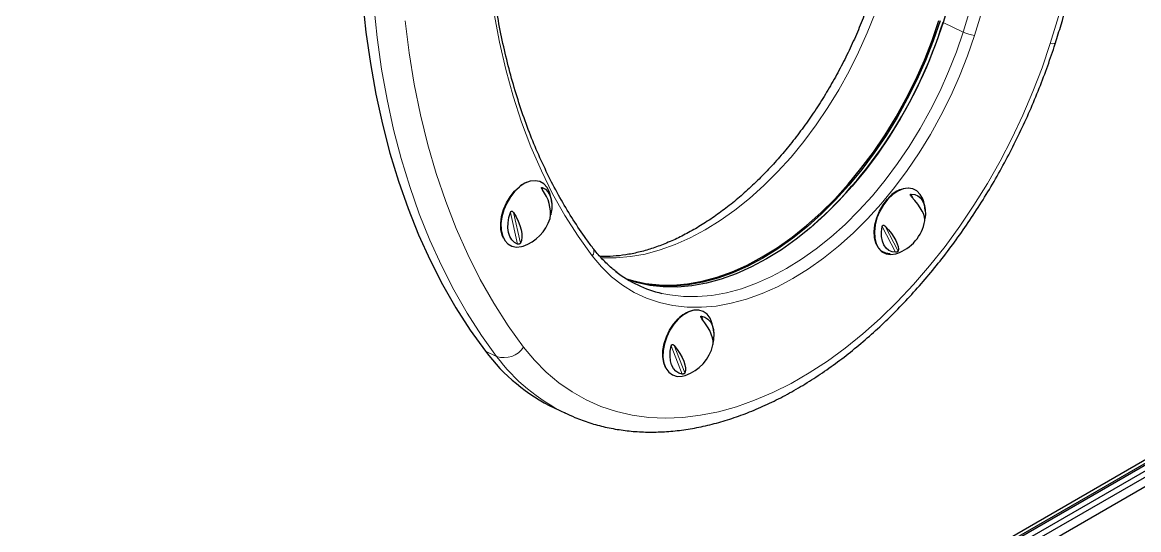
# Model space of a CAD drawing. Header units: millimetres. Extents: x -218071 to -203542, y 15363 to 51382.
# Drawn here: x -216849.2 to -216822.62, y 51013.95 to 51026.04 of the extents above; entities that cross this region are included whole.
import ezdxf

# ---------------------------------------------------------------- set-up
doc = ezdxf.new("R2010")
doc.units = ezdxf.units.MM
doc.header["$LTSCALE"] = 4
doc.layers.add('TPF-EQUIPEMENT', color=7, linetype='Continuous')

msp = doc.modelspace()

# ---------------------------------------------------------------- linework, layer by layer
at = {"layer": 'TPF-EQUIPEMENT', "color": 8, "linetype": 'Continuous', "lineweight": 18}
for p, q in [((-216827.276, 51026.032), (-216827.277, 51026.038)), ((-216826.797, 51025.804), (-216827.276, 51026.032)), ((-216836.819, 51022.101), (-216836.805, 51022.04)), ((-216828.034, 51021.944), (-216827.968, 51021.818)), ((-216837.406, 51020.752), (-216837.576, 51021.509)), ((-216837.503, 51021.504), (-216837.339, 51020.776)), ((-216828.405, 51020.557), (-216828.726, 51021.171)), ((-216828.654, 51021.178), (-216828.344, 51020.587)), ((-216833.025, 51019.035), (-216832.984, 51018.931)), ((-216833.485, 51017.654), (-216833.747, 51018.33)), ((-216833.674, 51018.332), (-216833.422, 51017.682)), ((-216837.904, 51018.074), (-216838.172, 51018.202))]:
    msp.add_line(p, q, dxfattribs=at)
at = {"layer": 'TPF-EQUIPEMENT', "color": 7, "linetype": 'Continuous', "lineweight": 25}
for p, q in [((-216836.535, 51016.849), (-216836.268, 51016.722)), ((-216836.268, 51016.722), (-216836.282, 51016.729)), ((-216867.878, 50989.405), (-216821.394, 51016.233)), ((-216867.872, 50989.326), (-216821.666, 51015.994)), ((-216867.869, 50989.283), (-216821.663, 51015.951)), ((-216867.859, 50989.148), (-216821.49, 51015.91)), ((-216821.235, 51015.911), (-216867.849, 50989.008)), ((-216867.834, 50988.794), (-216821.023, 51015.811))]:
    msp.add_line(p, q, dxfattribs=at)
at = {"layer": 'TPF-EQUIPEMENT', "color": 8, "linetype": 'Continuous', "lineweight": 18, "flags": 128}
for points in [[(-216835.63, 51020.47), (-216835.965, 51020.938), (-216836.279, 51021.432), (-216836.571, 51021.953), (-216836.84, 51022.499), (-216837.087, 51023.068), (-216837.311, 51023.661), (-216837.511, 51024.276), (-216837.687, 51024.911), (-216837.839, 51025.567), (-216837.966, 51026.241), (-216838.069, 51026.933), (-216838.146, 51027.641), (-216838.199, 51028.365), (-216838.226, 51029.102), (-216838.228, 51029.852), (-216838.205, 51030.613), (-216838.157, 51031.384), (-216838.084, 51032.164), (-216837.985, 51032.951), (-216837.862, 51033.743), (-216837.715, 51034.541), (-216837.648, 51034.865)], [(-216828.734, 51026.727), (-216828.896, 51026.254), (-216829.08, 51025.785), (-216829.286, 51025.324), (-216829.511, 51024.872), (-216829.755, 51024.431), (-216830.017, 51024.004), (-216830.296, 51023.593), (-216830.589, 51023.2), (-216830.896, 51022.826), (-216831.216, 51022.474), (-216831.546, 51022.145), (-216831.885, 51021.841), (-216832.231, 51021.563), (-216832.583, 51021.313), (-216832.939, 51021.092), (-216833.297, 51020.901), (-216833.656, 51020.741), (-216834.013, 51020.613), (-216834.367, 51020.516), (-216834.717, 51020.453), (-216835.059, 51020.423), (-216835.394, 51020.426), (-216835.422, 51020.428)], [(-216826.797, 51025.804), (-216826.556, 51026.598)], [(-216826.284, 51026.525), (-216826.527, 51025.724)], [(-216837.904, 51018.074), (-216838.266, 51018.577), (-216838.606, 51019.105), (-216838.924, 51019.66), (-216839.22, 51020.24), (-216839.494, 51020.844), (-216839.745, 51021.472), (-216839.972, 51022.121), (-216840.176, 51022.793), (-216840.356, 51023.485), (-216840.511, 51024.196), (-216840.642, 51024.925), (-216840.748, 51025.672), (-216840.83, 51026.435)], [(-216824.724, 51025.531), (-216824.458, 51026.407)], [(-216840.085, 51026.075), (-216839.988, 51025.309), (-216839.865, 51024.56), (-216839.716, 51023.83), (-216839.541, 51023.12), (-216839.341, 51022.432), (-216839.116, 51021.766), (-216838.866, 51021.123), (-216838.592, 51020.504), (-216838.294, 51019.912), (-216837.972, 51019.345), (-216837.628, 51018.806), (-216837.261, 51018.295)], [(-216826.527, 51025.724), (-216826.694, 51025.237), (-216826.883, 51024.756), (-216827.094, 51024.282), (-216827.326, 51023.817), (-216827.577, 51023.364), (-216827.846, 51022.926), (-216828.132, 51022.503), (-216828.434, 51022.099), (-216828.749, 51021.715), (-216829.078, 51021.353), (-216829.417, 51021.015), (-216829.765, 51020.702), (-216830.121, 51020.417), (-216830.483, 51020.16), (-216830.849, 51019.933), (-216831.217, 51019.737), (-216831.585, 51019.572), (-216831.953, 51019.44), (-216832.317, 51019.341), (-216832.676, 51019.276), (-216833.028, 51019.246), (-216833.372, 51019.249), (-216833.706, 51019.286), (-216834.028, 51019.358), (-216834.336, 51019.463), (-216834.63, 51019.601), (-216834.908, 51019.772), (-216835.168, 51019.974), (-216835.409, 51020.207), (-216835.63, 51020.47)], [(-216833.971, 51019.578), (-216833.782, 51019.541), (-216833.457, 51019.504), (-216833.122, 51019.501), (-216832.78, 51019.531), (-216832.43, 51019.594), (-216832.076, 51019.69), (-216831.719, 51019.819), (-216831.36, 51019.979), (-216831.002, 51020.17), (-216830.646, 51020.391), (-216830.294, 51020.641), (-216829.948, 51020.919), (-216829.609, 51021.223), (-216829.279, 51021.551), (-216828.959, 51021.904), (-216828.652, 51022.277), (-216828.358, 51022.671), (-216828.08, 51023.082), (-216827.818, 51023.509), (-216827.574, 51023.949), (-216827.348, 51024.401), (-216827.143, 51024.863), (-216826.959, 51025.331), (-216826.797, 51025.804)], [(-216837.261, 51018.295), (-216837.002, 51017.983), (-216836.722, 51017.7), (-216836.423, 51017.448), (-216836.105, 51017.228), (-216835.771, 51017.04), (-216835.42, 51016.885), (-216835.054, 51016.763), (-216834.675, 51016.676), (-216834.284, 51016.623), (-216833.882, 51016.605), (-216833.471, 51016.621), (-216833.052, 51016.672), (-216832.626, 51016.757), (-216832.196, 51016.877), (-216831.763, 51017.03), (-216831.328, 51017.216), (-216830.893, 51017.434), (-216830.46, 51017.684), (-216830.03, 51017.965), (-216829.604, 51018.276), (-216829.184, 51018.615), (-216828.772, 51018.982), (-216828.369, 51019.375), (-216827.977, 51019.792), (-216827.596, 51020.233), (-216827.229, 51020.695), (-216826.877, 51021.177), (-216826.54, 51021.677), (-216826.221, 51022.194), (-216825.92, 51022.725), (-216825.638, 51023.269), (-216825.377, 51023.823), (-216825.137, 51024.386), (-216824.919, 51024.956), (-216824.724, 51025.531)], [(-216824.724, 51025.531), (-216824.668, 51025.527), (-216824.628, 51025.53), (-216824.605, 51025.54), (-216824.6, 51025.547)]]:
    msp.add_lwpolyline(points, dxfattribs=at)
at = {"layer": 'TPF-EQUIPEMENT', "color": 7, "linetype": 'Continuous', "lineweight": 25, "flags": 128}
for points in [[(-216827.035, 51026.826), (-216827.276, 51026.032)], [(-216841.098, 51026.562), (-216841.016, 51025.8), (-216840.91, 51025.053), (-216840.779, 51024.323), (-216840.623, 51023.612), (-216840.444, 51022.92), (-216840.24, 51022.249), (-216840.013, 51021.599), (-216839.762, 51020.972), (-216839.488, 51020.367), (-216839.192, 51019.788), (-216838.873, 51019.233), (-216838.533, 51018.704), (-216838.172, 51018.202)], [(-216834.833, 51019.935), (-216834.673, 51019.885), (-216834.359, 51019.816), (-216834.035, 51019.779), (-216833.7, 51019.776), (-216833.357, 51019.806), (-216833.008, 51019.869), (-216832.654, 51019.965), (-216832.296, 51020.094), (-216831.938, 51020.254), (-216831.58, 51020.445), (-216831.224, 51020.666), (-216830.872, 51020.916), (-216830.525, 51021.194), (-216830.186, 51021.498), (-216829.856, 51021.827), (-216829.537, 51022.179), (-216829.23, 51022.552), (-216828.936, 51022.946), (-216828.658, 51023.357), (-216828.396, 51023.784), (-216828.151, 51024.224), (-216827.926, 51024.676), (-216827.721, 51025.138), (-216827.537, 51025.606), (-216827.375, 51026.079)], [(-216827.276, 51026.032), (-216827.438, 51025.559), (-216827.622, 51025.091), (-216827.827, 51024.629), (-216828.053, 51024.177), (-216828.297, 51023.737), (-216828.559, 51023.31), (-216828.837, 51022.899), (-216829.131, 51022.505), (-216829.438, 51022.132), (-216829.758, 51021.78), (-216830.088, 51021.451), (-216830.427, 51021.147), (-216830.773, 51020.869), (-216831.125, 51020.619), (-216831.481, 51020.398), (-216831.839, 51020.207), (-216832.198, 51020.047), (-216832.555, 51019.918), (-216832.909, 51019.822), (-216833.259, 51019.759), (-216833.601, 51019.729), (-216833.936, 51019.732), (-216834.261, 51019.769), (-216834.574, 51019.838), (-216834.786, 51019.907)], [(-216827.348, 51026.071), (-216827.51, 51025.597), (-216827.695, 51025.127), (-216827.901, 51024.664), (-216828.127, 51024.211), (-216828.371, 51023.769), (-216828.634, 51023.341), (-216828.913, 51022.929), (-216829.208, 51022.534), (-216829.516, 51022.16), (-216829.836, 51021.807), (-216830.167, 51021.477), (-216830.507, 51021.172), (-216830.855, 51020.893), (-216831.208, 51020.643), (-216831.564, 51020.421), (-216831.924, 51020.23), (-216832.283, 51020.069), (-216832.641, 51019.94), (-216832.996, 51019.844), (-216833.347, 51019.781), (-216833.691, 51019.75), (-216834.026, 51019.754), (-216834.352, 51019.79), (-216834.504, 51019.819)], [(-216836.652, 51022.004), (-216836.702, 51022.102), (-216836.779, 51022.188), (-216836.875, 51022.242), (-216836.985, 51022.263), (-216837.105, 51022.249), (-216837.23, 51022.201), (-216837.353, 51022.121), (-216837.47, 51022.013), (-216837.576, 51021.881), (-216837.665, 51021.731), (-216837.734, 51021.57), (-216837.781, 51021.405), (-216837.802, 51021.242), (-216837.797, 51021.089), (-216837.767, 51020.954), (-216837.712, 51020.841), (-216837.635, 51020.755), (-216837.539, 51020.701), (-216837.429, 51020.68), (-216837.309, 51020.694), (-216837.271, 51020.705)], [(-216837.742, 51020.893), (-216837.772, 51020.964), (-216837.802, 51021.098), (-216837.807, 51021.249), (-216837.786, 51021.41), (-216837.74, 51021.574), (-216837.671, 51021.734), (-216837.583, 51021.882), (-216837.478, 51022.013), (-216837.362, 51022.12)], [(-216836.819, 51022.101), (-216836.745, 51022.06), (-216836.684, 51021.999), (-216836.637, 51021.919), (-216836.606, 51021.823), (-216836.591, 51021.713), (-216836.593, 51021.594), (-216836.613, 51021.47), (-216836.618, 51021.45)], [(-216827.76, 51021.828), (-216827.76, 51021.828), (-216827.818, 51021.938), (-216827.897, 51022.02), (-216827.995, 51022.071), (-216828.106, 51022.087), (-216828.227, 51022.069), (-216828.352, 51022.017), (-216828.475, 51021.934), (-216828.591, 51021.823), (-216828.694, 51021.688), (-216828.782, 51021.537), (-216828.849, 51021.375), (-216828.892, 51021.209), (-216828.91, 51021.048), (-216828.902, 51020.897), (-216828.869, 51020.763), (-216828.811, 51020.653), (-216828.732, 51020.571), (-216828.634, 51020.521), (-216828.522, 51020.504), (-216828.402, 51020.522), (-216828.378, 51020.53)], [(-216828.034, 51021.944), (-216827.949, 51021.933), (-216827.873, 51021.899), (-216827.808, 51021.843), (-216827.756, 51021.768), (-216827.72, 51021.676), (-216827.701, 51021.57), (-216827.698, 51021.454), (-216827.709, 51021.351)], [(-216828.535, 51020.517), (-216828.642, 51020.534), (-216828.738, 51020.584), (-216828.817, 51020.665), (-216828.874, 51020.774), (-216828.907, 51020.906), (-216828.915, 51021.055), (-216828.897, 51021.215), (-216828.854, 51021.379), (-216828.788, 51021.54), (-216828.702, 51021.69), (-216828.599, 51021.823)], [(-216827.711, 51021.307), (-216827.709, 51021.338), (-216827.716, 51021.397), (-216827.737, 51021.464), (-216827.772, 51021.539), (-216827.819, 51021.62), (-216827.877, 51021.705), (-216827.947, 51021.792), (-216828.025, 51021.881)], [(-216837.406, 51020.752), (-216837.479, 51020.792), (-216837.54, 51020.854), (-216837.588, 51020.934), (-216837.619, 51021.03), (-216837.634, 51021.139), (-216837.631, 51021.258), (-216837.612, 51021.383), (-216837.576, 51021.509)], [(-216837.503, 51021.504), (-216837.442, 51021.4), (-216837.391, 51021.295), (-216837.351, 51021.193), (-216837.323, 51021.094), (-216837.308, 51021.001), (-216837.306, 51020.916), (-216837.316, 51020.84), (-216837.339, 51020.776)], [(-216828.405, 51020.557), (-216828.49, 51020.569), (-216828.566, 51020.603), (-216828.631, 51020.658), (-216828.683, 51020.733), (-216828.719, 51020.825), (-216828.738, 51020.931), (-216828.741, 51021.048), (-216828.726, 51021.171)], [(-216828.654, 51021.178), (-216828.576, 51021.089), (-216828.507, 51021.001), (-216828.448, 51020.916), (-216828.401, 51020.836), (-216828.366, 51020.761), (-216828.345, 51020.694), (-216828.338, 51020.635), (-216828.344, 51020.587)], [(-216832.795, 51018.922), (-216832.824, 51018.986), (-216832.894, 51019.082), (-216832.984, 51019.146), (-216833.09, 51019.178), (-216833.207, 51019.176), (-216833.331, 51019.139), (-216833.455, 51019.069), (-216833.575, 51018.97), (-216833.685, 51018.845), (-216833.78, 51018.7), (-216833.856, 51018.542), (-216833.911, 51018.377), (-216833.94, 51018.213), (-216833.944, 51018.056), (-216833.922, 51017.914), (-216833.875, 51017.793), (-216833.805, 51017.698), (-216833.715, 51017.633), (-216833.609, 51017.601), (-216833.491, 51017.604), (-216833.413, 51017.624)], [(-216833.025, 51019.035), (-216832.944, 51019.012), (-216832.873, 51018.967), (-216832.815, 51018.901), (-216832.771, 51018.817), (-216832.743, 51018.717), (-216832.732, 51018.605), (-216832.739, 51018.485), (-216832.75, 51018.413)], [(-216833.884, 51017.812), (-216833.927, 51017.924), (-216833.949, 51018.065), (-216833.945, 51018.22), (-216833.916, 51018.383), (-216833.862, 51018.546), (-216833.787, 51018.702), (-216833.692, 51018.846), (-216833.584, 51018.969)], [(-216832.756, 51018.352), (-216832.751, 51018.379), (-216832.752, 51018.444), (-216832.766, 51018.519), (-216832.793, 51018.602), (-216832.832, 51018.691), (-216832.884, 51018.783), (-216832.946, 51018.878), (-216833.017, 51018.974)], [(-216833.485, 51017.654), (-216833.566, 51017.678), (-216833.636, 51017.723), (-216833.695, 51017.788), (-216833.738, 51017.872), (-216833.766, 51017.972), (-216833.777, 51018.084), (-216833.771, 51018.204), (-216833.747, 51018.33)], [(-216833.674, 51018.332), (-216833.603, 51018.237), (-216833.541, 51018.142), (-216833.489, 51018.049), (-216833.45, 51017.961), (-216833.423, 51017.878), (-216833.409, 51017.803), (-216833.409, 51017.737), (-216833.422, 51017.682)]]:
    msp.add_lwpolyline(points, dxfattribs=at)
at = {"layer": 'TPF-EQUIPEMENT', "color": 7, "linetype": 'Continuous', "lineweight": 25}
for centre, radius, start, end in [((-216837.533, 51029.188), 10.729, 310.8113, 342.9242), ((-216836.958, 51021.635), 0.631, 102.6042, 129.8576), ((-216837.517, 51021.49), 0.894, 351.6121, 38.1858), ((-216837.589, 51021.653), 1, 4.3746, 20.5155), ((-216828.083, 51021.444), 0.64, 90.9869, 143.7637), ((-216828.696, 51021.478), 1, 4.3746, 20.5155), ((-216837.589, 51021.653), 1, 288.5659, 342.939), ((-216828.696, 51021.478), 1, 288.5659, 350.1837), ((-216833.325, 51022.359), 2.854, 232.4791, 256.9233), ((-216833.066, 51018.474), 0.716, 103.9282, 136.3313), ((-216833.731, 51018.572), 1, 4.3746, 20.5155), ((-216833.731, 51018.572), 1, 288.5659, 347.3011), ((-216834.59, 51020.869), 4.466, 216.6751, 244.1784)]:
    msp.add_arc(centre, radius, start, end, dxfattribs=at)
at = {"layer": 'TPF-EQUIPEMENT', "color": 8, "linetype": 'Continuous', "lineweight": 18}
for centre, radius, start, end in [((-216826.383, 51026.694), 0.981, 245.0542, 261.5609), ((-216835.747, 51020.576), 0.158, 317.8019, 31.0475), ((-216837.728, 51018.608), 0.562, 251.6898, 326.1704), ((-216834.321, 51020.743), 4.468, 216.6778, 243.9713)]:
    msp.add_arc(centre, radius, start, end, dxfattribs=at)
at = {"layer": 'TPF-EQUIPEMENT', "color": 7, "linetype": 'Continuous', "lineweight": 25}
for points, knots in [([(-216824.6, 51025.547), (-216824.555, 51025.69), (-216824.425, 51026.105), (-216824.225, 51026.792), (-216824.009, 51027.609), (-216823.813, 51028.426), (-216823.639, 51029.241), (-216823.487, 51030.053), (-216823.357, 51030.862), (-216823.249, 51031.666), (-216823.164, 51032.465), (-216823.101, 51033.257), (-216823.06, 51034.041), (-216823.043, 51034.817), (-216823.048, 51035.582), (-216823.075, 51036.337), (-216823.126, 51037.08), (-216823.199, 51037.81), (-216823.295, 51038.526), (-216823.413, 51039.228), (-216823.554, 51039.914), (-216823.717, 51040.583), (-216823.903, 51041.234), (-216824.11, 51041.867), (-216824.338, 51042.48), (-216824.588, 51043.073), (-216824.859, 51043.645), (-216825.151, 51044.195), (-216825.462, 51044.722), (-216825.78, 51045.207), (-216826.001, 51045.506), (-216826.104, 51045.646)], [0, 0, 0, 0, 0.018565, 0.053756, 0.088951, 0.124149, 0.159351, 0.194558, 0.22977, 0.264986, 0.300208, 0.335435, 0.370667, 0.405904, 0.441146, 0.476392, 0.511642, 0.546894, 0.582148, 0.6174, 0.65265, 0.687894, 0.723129, 0.758352, 0.793558, 0.828743, 0.863903, 0.899031, 0.934124, 0.969176, 1, 1, 1, 1]), ([(-216835.612, 51020.658), (-216835.667, 51020.732), (-216835.829, 51020.949), (-216836.083, 51021.326), (-216836.367, 51021.797), (-216836.631, 51022.291), (-216836.876, 51022.807), (-216837.101, 51023.343), (-216837.305, 51023.901), (-216837.488, 51024.477), (-216837.65, 51025.073), (-216837.79, 51025.686), (-216837.909, 51026.316), (-216838.007, 51026.961), (-216838.082, 51027.622), (-216838.135, 51028.296), (-216838.166, 51028.983), (-216838.175, 51029.681), (-216838.161, 51030.39), (-216838.125, 51031.109), (-216838.067, 51031.835), (-216837.987, 51032.57), (-216837.885, 51033.31), (-216837.761, 51034.055), (-216837.615, 51034.803), (-216837.447, 51035.555), (-216837.259, 51036.307), (-216837.056, 51037.041), (-216836.906, 51037.522), (-216836.834, 51037.754)], [0, 0, 0, 0, 0.019813, 0.057739, 0.095645, 0.133526, 0.171385, 0.209224, 0.247048, 0.28486, 0.322661, 0.360455, 0.398243, 0.436028, 0.473811, 0.511593, 0.549376, 0.587158, 0.624942, 0.662728, 0.700516, 0.738306, 0.776099, 0.813894, 0.851691, 0.889491, 0.927292, 0.965096, 1, 1, 1, 1]), ([(-216828.919, 51026.867), (-216828.945, 51026.789), (-216829.019, 51026.562), (-216829.156, 51026.188), (-216829.337, 51025.747), (-216829.536, 51025.313), (-216829.753, 51024.887), (-216829.985, 51024.472), (-216830.233, 51024.069), (-216830.495, 51023.68), (-216830.769, 51023.307), (-216831.055, 51022.951), (-216831.351, 51022.615), (-216831.656, 51022.299), (-216831.967, 51022.005), (-216832.284, 51021.734), (-216832.605, 51021.487), (-216832.929, 51021.265), (-216833.253, 51021.069), (-216833.576, 51020.899), (-216833.898, 51020.757), (-216834.215, 51020.641), (-216834.528, 51020.553), (-216834.834, 51020.491), (-216835.133, 51020.46), (-216835.335, 51020.449), (-216835.435, 51020.457), (-216835.441, 51020.458)], [0, 0, 0, 0, 0.0221403, 0.0646224, 0.107122, 0.14963, 0.1921399, 0.2346433, 0.2771326, 0.3196012, 0.3620426, 0.4044508, 0.4468202, 0.4891463, 0.5314261, 0.5736585, 0.6158455, 0.6579932, 0.7001133, 0.7422241, 0.7843458, 0.8265166, 0.8687894, 0.9112349, 0.9539426, 0.9970182, 1, 1, 1, 1]), ([(-216836.281, 51016.732), (-216836.202, 51016.694), (-216836.009, 51016.602), (-216835.687, 51016.488), (-216835.32, 51016.388), (-216834.943, 51016.318), (-216834.556, 51016.278), (-216834.16, 51016.268), (-216833.757, 51016.288), (-216833.347, 51016.338), (-216832.932, 51016.418), (-216832.513, 51016.528), (-216832.091, 51016.667), (-216831.669, 51016.836), (-216831.246, 51017.033), (-216830.825, 51017.259), (-216830.406, 51017.512), (-216829.991, 51017.791), (-216829.582, 51018.096), (-216829.179, 51018.425), (-216828.784, 51018.778), (-216828.397, 51019.153), (-216828.021, 51019.55), (-216827.655, 51019.966), (-216827.301, 51020.402), (-216826.96, 51020.854), (-216826.633, 51021.323), (-216826.321, 51021.807), (-216826.024, 51022.304), (-216825.744, 51022.813), (-216825.481, 51023.332), (-216825.236, 51023.861), (-216825.01, 51024.397), (-216824.807, 51024.929), (-216824.675, 51025.313), (-216824.61, 51025.516), (-216824.6, 51025.547)], [0, 0, 0, 0, 0.020845, 0.050499, 0.080167, 0.109887, 0.139693, 0.16961, 0.199653, 0.229828, 0.26013, 0.290548, 0.321066, 0.351665, 0.382327, 0.413035, 0.443773, 0.474528, 0.505291, 0.536052, 0.566807, 0.597553, 0.628287, 0.659011, 0.689722, 0.720424, 0.751116, 0.7818, 0.812478, 0.843151, 0.873823, 0.904493, 0.935166, 0.965841, 0.994908, 1, 1, 1, 1]), ([(-216836.815, 51022.043), (-216836.821, 51022.052), (-216836.828, 51022.065), (-216836.834, 51022.082), (-216836.836, 51022.091), (-216836.836, 51022.097), (-216836.833, 51022.101), (-216836.827, 51022.103), (-216836.822, 51022.102), (-216836.819, 51022.101)], [0, 0, 0, 0, 0.334961, 0.443033, 0.551969, 0.635663, 0.719311, 0.833198, 1, 1, 1, 1]), ([(-216828.025, 51021.881), (-216828.032, 51021.889), (-216828.042, 51021.9), (-216828.05, 51021.916), (-216828.053, 51021.926), (-216828.053, 51021.933), (-216828.05, 51021.939), (-216828.044, 51021.943), (-216828.038, 51021.944), (-216828.034, 51021.944)], [0, 0, 0, 0, 0.334961, 0.443033, 0.551969, 0.635663, 0.719311, 0.833198, 1, 1, 1, 1]), ([(-216837.576, 51021.509), (-216837.574, 51021.514), (-216837.57, 51021.522), (-216837.562, 51021.531), (-216837.554, 51021.536), (-216837.545, 51021.537), (-216837.535, 51021.535), (-216837.521, 51021.528), (-216837.511, 51021.516), (-216837.505, 51021.507), (-216837.503, 51021.504)], [0, 0, 0, 0, 0.162591, 0.272732, 0.360768, 0.449106, 0.532458, 0.668131, 0.902571, 1, 1, 1, 1]), ([(-216828.726, 51021.171), (-216828.725, 51021.176), (-216828.723, 51021.184), (-216828.716, 51021.194), (-216828.709, 51021.2), (-216828.7, 51021.202), (-216828.69, 51021.202), (-216828.676, 51021.197), (-216828.663, 51021.187), (-216828.656, 51021.18), (-216828.654, 51021.178)], [0, 0, 0, 0, 0.162591, 0.272732, 0.360768, 0.449106, 0.532458, 0.668131, 0.902571, 1, 1, 1, 1]), ([(-216837.339, 51020.776), (-216837.343, 51020.771), (-216837.347, 51020.764), (-216837.359, 51020.756), (-216837.368, 51020.752), (-216837.377, 51020.75), (-216837.386, 51020.749), (-216837.396, 51020.749), (-216837.402, 51020.751), (-216837.406, 51020.752)], [0, 0, 0, 0, 0.334961, 0.443033, 0.551969, 0.635663, 0.719311, 0.833198, 1, 1, 1, 1]), ([(-216835.04, 51020.085), (-216835.072, 51020.108), (-216835.183, 51020.19), (-216835.358, 51020.358), (-216835.513, 51020.531), (-216835.594, 51020.636), (-216835.612, 51020.658)], [0, 0, 0, 0, 0.1510985, 0.5259329, 0.8994562, 1, 1, 1, 1]), ([(-216828.344, 51020.587), (-216828.346, 51020.583), (-216828.348, 51020.578), (-216828.358, 51020.57), (-216828.366, 51020.566), (-216828.374, 51020.562), (-216828.383, 51020.56), (-216828.394, 51020.557), (-216828.401, 51020.557), (-216828.405, 51020.557)], [0, 0, 0, 0, 0.334961, 0.443033, 0.551969, 0.635663, 0.719311, 0.833198, 1, 1, 1, 1]), ([(-216833.017, 51018.974), (-216833.024, 51018.982), (-216833.033, 51018.994), (-216833.04, 51019.011), (-216833.043, 51019.02), (-216833.042, 51019.027), (-216833.04, 51019.032), (-216833.034, 51019.036), (-216833.028, 51019.035), (-216833.025, 51019.035)], [0, 0, 0, 0, 0.334961, 0.443033, 0.551969, 0.635663, 0.719311, 0.833198, 1, 1, 1, 1]), ([(-216833.747, 51018.33), (-216833.746, 51018.335), (-216833.743, 51018.343), (-216833.736, 51018.353), (-216833.728, 51018.358), (-216833.719, 51018.36), (-216833.709, 51018.359), (-216833.695, 51018.353), (-216833.683, 51018.343), (-216833.676, 51018.335), (-216833.674, 51018.332)], [0, 0, 0, 0, 0.162591, 0.272732, 0.360768, 0.449106, 0.532458, 0.668131, 0.902571, 1, 1, 1, 1]), ([(-216833.422, 51017.682), (-216833.424, 51017.678), (-216833.427, 51017.672), (-216833.438, 51017.664), (-216833.446, 51017.66), (-216833.455, 51017.657), (-216833.464, 51017.655), (-216833.475, 51017.653), (-216833.481, 51017.654), (-216833.485, 51017.654)], [0, 0, 0, 0, 0.334961, 0.443033, 0.551969, 0.635663, 0.719311, 0.833198, 1, 1, 1, 1])]:
    msp.add_open_spline(points, degree=3, knots=knots, dxfattribs=at)

doc.saveas('drawing.dxf')
